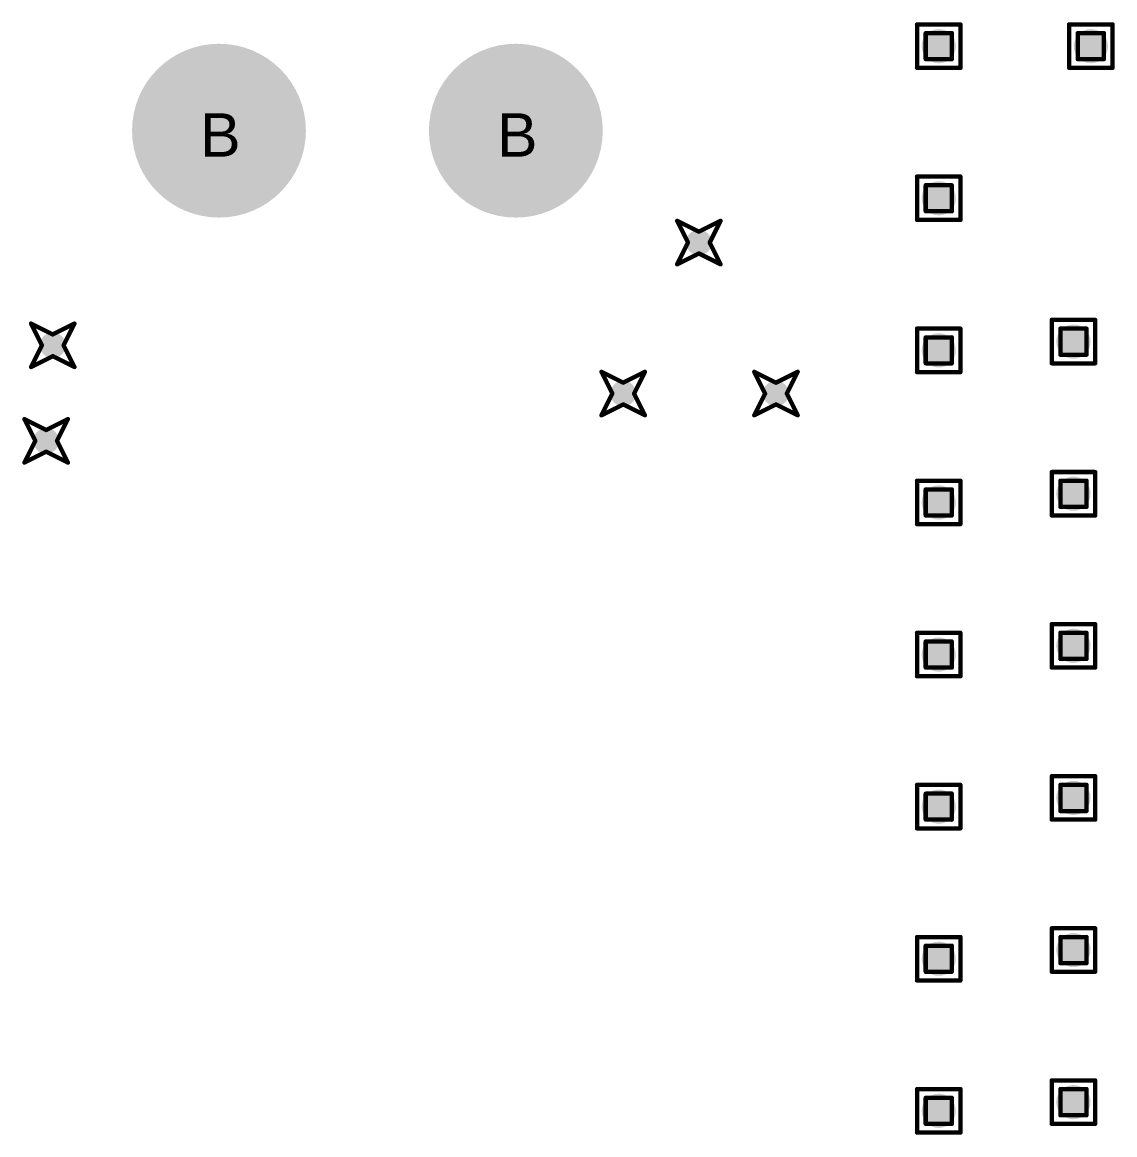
# Model space of a CAD drawing. Header units: millimetres. Extents: x -25 to 478, y -31 to 252.
# Drawn here: x 160.71 to 173.48, y 88.87 to 101.87 of the extents above; entities that cross this region are included whole.
import ezdxf

# ---------------------------------------------------------------- set-up
doc = ezdxf.new("R2010")
doc.units = ezdxf.units.MM
for name, color, linetype in [('DrillDrawing', 1, 'Continuous'), ('MultiLayer', 9, 'Continuous'), ('PadHoleLayer', 156, 'Continuous'), ('ViaHoleLayer', 16, 'Continuous')]:
    doc.layers.add(name, color=color, linetype=linetype)
doc.styles.add('Arial', font='', dxfattribs={"height": 0.2})
doc.styles.get('Arial').set_extended_font_data('Arial')

# ---------------------------------------------------------------- blocks, each defined once
blk = doc.blocks.new('KEYSTONE5002_966')
at = {"layer": 'MultiLayer'}
h = blk.add_hatch(color=9, dxfattribs=at)
edge = h.paths.add_edge_path()
edge.add_arc((0, 0), 1.016, 0, 360)
at = {"layer": 'PadHoleLayer'}
h = blk.add_hatch(color=156, dxfattribs=at)
edge = h.paths.add_edge_path()
edge.add_arc((0, 0), 0.508, 0, 360)
blk = doc.blocks.new('KEYSTONE5002_982')
at = {"layer": 'MultiLayer'}
h = blk.add_hatch(color=9, dxfattribs=at)
edge = h.paths.add_edge_path()
edge.add_arc((0, 0), 1.016, 0, 360)
at = {"layer": 'PadHoleLayer'}
h = blk.add_hatch(color=156, dxfattribs=at)
edge = h.paths.add_edge_path()
edge.add_arc((0, 0), 0.508, 0, 360)

msp = doc.modelspace()

# ---------------------------------------------------------------- hatches: boundary and pattern name
at = {"layer": 'ViaHoleLayer'}
h = msp.add_hatch(color=16, dxfattribs=at)
edge = h.paths.add_edge_path()
edge.add_arc((171.425, 101.594), 0.2, 0, 360)
h = msp.add_hatch(color=16, dxfattribs=at)
edge = h.paths.add_edge_path()
edge.add_arc((173.203, 101.594), 0.2, 0, 360)
h = msp.add_hatch(color=16, dxfattribs=at)
edge = h.paths.add_edge_path()
edge.add_arc((171.425, 99.816), 0.2, 0, 360)
h = msp.add_hatch(color=16, dxfattribs=at)
edge = h.paths.add_edge_path()
edge.add_arc((168.621, 99.298), 0.15, 0, 360)
h = msp.add_hatch(color=16, dxfattribs=at)
edge = h.paths.add_edge_path()
edge.add_arc((172.999, 98.14), 0.2, 0, 360)
h = msp.add_hatch(color=16, dxfattribs=at)
edge = h.paths.add_edge_path()
edge.add_arc((161.069, 98.097), 0.15, 0, 360)
h = msp.add_hatch(color=16, dxfattribs=at)
edge = h.paths.add_edge_path()
edge.add_arc((171.425, 98.038), 0.2, 0, 360)
h = msp.add_hatch(color=16, dxfattribs=at)
edge = h.paths.add_edge_path()
edge.add_arc((167.737, 97.533), 0.15, 0, 360)
h = msp.add_hatch(color=16, dxfattribs=at)
edge = h.paths.add_edge_path()
edge.add_arc((169.522, 97.533), 0.15, 0, 360)
h = msp.add_hatch(color=16, dxfattribs=at)
edge = h.paths.add_edge_path()
edge.add_arc((160.992, 96.98), 0.15, 0, 360)
h = msp.add_hatch(color=16, dxfattribs=at)
edge = h.paths.add_edge_path()
edge.add_arc((172.999, 96.362), 0.2, 0, 360)
h = msp.add_hatch(color=16, dxfattribs=at)
edge = h.paths.add_edge_path()
edge.add_arc((171.425, 96.26), 0.2, 0, 360)
h = msp.add_hatch(color=16, dxfattribs=at)
edge = h.paths.add_edge_path()
edge.add_arc((171.425, 94.482), 0.2, 0, 360)
h = msp.add_hatch(color=16, dxfattribs=at)
edge = h.paths.add_edge_path()
edge.add_arc((172.999, 94.584), 0.2, 0, 360)
h = msp.add_hatch(color=16, dxfattribs=at)
edge = h.paths.add_edge_path()
edge.add_arc((172.999, 92.806), 0.2, 0, 360)
h = msp.add_hatch(color=16, dxfattribs=at)
edge = h.paths.add_edge_path()
edge.add_arc((171.425, 92.704), 0.2, 0, 360)
h = msp.add_hatch(color=16, dxfattribs=at)
edge = h.paths.add_edge_path()
edge.add_arc((172.999, 91.028), 0.2, 0, 360)
h = msp.add_hatch(color=16, dxfattribs=at)
edge = h.paths.add_edge_path()
edge.add_arc((171.425, 90.926), 0.2, 0, 360)
h = msp.add_hatch(color=16, dxfattribs=at)
edge = h.paths.add_edge_path()
edge.add_arc((171.425, 89.148), 0.2, 0, 360)
h = msp.add_hatch(color=16, dxfattribs=at)
edge = h.paths.add_edge_path()
edge.add_arc((172.999, 89.25), 0.2, 0, 360)

# ---------------------------------------------------------------- linework, layer by layer
at = {"layer": 'DrillDrawing', "const_width": 0.0508}
for points in [[(171.171, 101.848), (171.679, 101.848)], [(171.171, 101.34), (171.171, 101.848)], [(171.679, 101.34), (171.679, 101.848)], [(172.949, 101.848), (173.457, 101.848)], [(172.949, 101.34), (172.949, 101.848)], [(173.457, 101.34), (173.457, 101.848)], [(171.272, 101.746), (171.577, 101.746)], [(171.272, 101.442), (171.272, 101.746)], [(171.577, 101.442), (171.577, 101.746)], [(173.05, 101.746), (173.355, 101.746)], [(173.05, 101.442), (173.05, 101.746)], [(173.355, 101.442), (173.355, 101.746)], [(171.272, 101.442), (171.577, 101.442)], [(173.05, 101.442), (173.355, 101.442)], [(171.171, 101.34), (171.679, 101.34)], [(172.949, 101.34), (173.457, 101.34)], [(171.171, 100.07), (171.679, 100.07)], [(171.171, 99.562), (171.171, 100.07)], [(171.679, 99.562), (171.679, 100.07)], [(171.272, 99.968), (171.577, 99.968)], [(171.272, 99.664), (171.272, 99.968)], [(171.577, 99.664), (171.577, 99.968)], [(171.272, 99.664), (171.577, 99.664)], [(168.367, 99.552), (168.621, 99.425)], [(168.367, 99.552), (168.494, 99.298)], [(168.621, 99.425), (168.875, 99.552)], [(168.748, 99.298), (168.875, 99.552)], [(171.171, 99.562), (171.679, 99.562)], [(168.367, 99.044), (168.494, 99.298)], [(168.748, 99.298), (168.875, 99.044)], [(168.367, 99.044), (168.621, 99.171)], [(168.621, 99.171), (168.875, 99.044)], [(160.815, 98.351), (161.069, 98.224)], [(160.815, 98.351), (160.942, 98.097)], [(161.069, 98.224), (161.323, 98.351)], [(161.196, 98.097), (161.323, 98.351)], [(171.171, 98.292), (171.679, 98.292)], [(171.171, 97.784), (171.171, 98.292)], [(171.679, 97.784), (171.679, 98.292)], [(172.745, 98.394), (173.253, 98.394)], [(172.745, 97.886), (172.745, 98.394)], [(172.847, 98.292), (173.152, 98.292)], [(172.847, 97.987), (172.847, 98.292)], [(173.152, 97.987), (173.152, 98.292)], [(173.253, 97.886), (173.253, 98.394)], [(171.272, 98.19), (171.577, 98.19)], [(171.272, 97.886), (171.272, 98.19)], [(171.577, 97.886), (171.577, 98.19)], [(160.815, 97.843), (160.942, 98.097)], [(161.196, 98.097), (161.323, 97.843)], [(160.815, 97.843), (161.069, 97.97)], [(161.069, 97.97), (161.323, 97.843)], [(172.847, 97.987), (173.152, 97.987)], [(167.483, 97.787), (167.737, 97.66)], [(167.483, 97.787), (167.61, 97.533)], [(167.737, 97.66), (167.991, 97.787)], [(167.864, 97.533), (167.991, 97.787)], [(169.268, 97.787), (169.522, 97.66)], [(169.268, 97.787), (169.395, 97.533)], [(169.522, 97.66), (169.776, 97.787)], [(169.649, 97.533), (169.776, 97.787)], [(171.171, 97.784), (171.679, 97.784)], [(171.272, 97.886), (171.577, 97.886)], [(172.745, 97.886), (173.253, 97.886)], [(167.483, 97.279), (167.61, 97.533)], [(167.864, 97.533), (167.991, 97.279)], [(169.268, 97.279), (169.395, 97.533)], [(169.649, 97.533), (169.776, 97.279)], [(167.483, 97.279), (167.737, 97.406)], [(167.737, 97.406), (167.991, 97.279)], [(169.268, 97.279), (169.522, 97.406)], [(169.522, 97.406), (169.776, 97.279)], [(160.738, 97.234), (160.992, 97.107)], [(160.738, 97.234), (160.865, 96.98)], [(160.992, 97.107), (161.246, 97.234)], [(161.119, 96.98), (161.246, 97.234)], [(160.738, 96.726), (160.865, 96.98)], [(161.119, 96.98), (161.246, 96.726)], [(160.738, 96.726), (160.992, 96.853)], [(160.992, 96.853), (161.246, 96.726)], [(172.745, 96.616), (173.253, 96.616)], [(172.745, 96.108), (172.745, 96.616)], [(173.253, 96.108), (173.253, 96.616)], [(171.171, 96.514), (171.679, 96.514)], [(171.171, 96.006), (171.171, 96.514)], [(171.679, 96.006), (171.679, 96.514)], [(172.847, 96.514), (173.152, 96.514)], [(172.847, 96.209), (172.847, 96.514)], [(173.152, 96.209), (173.152, 96.514)], [(171.272, 96.412), (171.577, 96.412)], [(171.272, 96.108), (171.272, 96.412)], [(171.577, 96.108), (171.577, 96.412)], [(171.272, 96.108), (171.577, 96.108)], [(172.745, 96.108), (173.253, 96.108)], [(172.847, 96.209), (173.152, 96.209)], [(171.171, 96.006), (171.679, 96.006)], [(172.745, 94.838), (173.253, 94.838)], [(172.745, 94.33), (172.745, 94.838)], [(173.253, 94.33), (173.253, 94.838)], [(171.171, 94.736), (171.679, 94.736)], [(171.171, 94.228), (171.171, 94.736)], [(171.679, 94.228), (171.679, 94.736)], [(172.847, 94.736), (173.152, 94.736)], [(172.847, 94.431), (172.847, 94.736)], [(173.152, 94.431), (173.152, 94.736)], [(171.272, 94.634), (171.577, 94.634)], [(171.272, 94.33), (171.272, 94.634)], [(171.577, 94.33), (171.577, 94.634)], [(172.847, 94.431), (173.152, 94.431)], [(171.272, 94.33), (171.577, 94.33)], [(172.745, 94.33), (173.253, 94.33)], [(171.171, 94.228), (171.679, 94.228)], [(172.745, 93.06), (173.253, 93.06)], [(172.745, 92.552), (172.745, 93.06)], [(173.253, 92.552), (173.253, 93.06)], [(171.171, 92.958), (171.679, 92.958)], [(171.171, 92.45), (171.171, 92.958)], [(171.272, 92.856), (171.577, 92.856)], [(171.272, 92.552), (171.272, 92.856)], [(171.577, 92.552), (171.577, 92.856)], [(171.679, 92.45), (171.679, 92.958)], [(172.847, 92.958), (173.152, 92.958)], [(172.847, 92.653), (172.847, 92.958)], [(173.152, 92.653), (173.152, 92.958)], [(172.847, 92.653), (173.152, 92.653)], [(171.171, 92.45), (171.679, 92.45)], [(171.272, 92.552), (171.577, 92.552)], [(172.745, 92.552), (173.253, 92.552)], [(172.745, 91.282), (173.253, 91.282)], [(172.745, 90.774), (172.745, 91.282)], [(173.253, 90.774), (173.253, 91.282)], [(171.171, 91.18), (171.679, 91.18)], [(171.171, 90.672), (171.171, 91.18)], [(171.679, 90.672), (171.679, 91.18)], [(172.847, 91.18), (173.152, 91.18)], [(172.847, 90.875), (172.847, 91.18)], [(173.152, 90.875), (173.152, 91.18)], [(171.272, 91.078), (171.577, 91.078)], [(171.272, 90.774), (171.272, 91.078)], [(171.577, 90.774), (171.577, 91.078)], [(171.272, 90.774), (171.577, 90.774)], [(172.745, 90.774), (173.253, 90.774)], [(172.847, 90.875), (173.152, 90.875)], [(171.171, 90.672), (171.679, 90.672)], [(172.745, 89.504), (173.253, 89.504)], [(172.745, 88.996), (172.745, 89.504)], [(173.253, 88.996), (173.253, 89.504)], [(171.171, 89.402), (171.679, 89.402)], [(171.171, 88.894), (171.171, 89.402)], [(171.679, 88.894), (171.679, 89.402)], [(172.847, 89.402), (173.152, 89.402)], [(172.847, 89.097), (172.847, 89.402)], [(173.152, 89.097), (173.152, 89.402)], [(171.272, 89.3), (171.577, 89.3)], [(171.272, 88.996), (171.272, 89.3)], [(171.577, 88.996), (171.577, 89.3)], [(172.847, 89.097), (173.152, 89.097)], [(171.272, 88.996), (171.577, 88.996)], [(172.745, 88.996), (173.253, 88.996)], [(171.171, 88.894), (171.679, 88.894)]]:
    msp.add_lwpolyline(points, dxfattribs=at)
at = {"layer": 'DrillDrawing', "const_width": 0.0254}
for points in [[(171.158, 101.848, 1), (171.183, 101.848, 1)], [(171.158, 101.848, 1), (171.183, 101.848, 1)], [(171.666, 101.848, 1), (171.691, 101.848, 1)], [(171.666, 101.848, 1), (171.691, 101.848, 1)], [(172.936, 101.848, 1), (172.961, 101.848, 1)], [(172.936, 101.848, 1), (172.961, 101.848, 1)], [(173.444, 101.848, 1), (173.469, 101.848, 1)], [(173.444, 101.848, 1), (173.469, 101.848, 1)], [(171.26, 101.746, 1), (171.285, 101.746, 1)], [(171.26, 101.746, 1), (171.285, 101.746, 1)], [(171.564, 101.746, 1), (171.59, 101.746, 1)], [(171.564, 101.746, 1), (171.59, 101.746, 1)], [(173.037, 101.746, 1), (173.063, 101.746, 1)], [(173.037, 101.746, 1), (173.063, 101.746, 1)], [(173.342, 101.746, 1), (173.368, 101.746, 1)], [(173.342, 101.746, 1), (173.368, 101.746, 1)], [(171.26, 101.442, 1), (171.285, 101.442, 1)], [(171.26, 101.442, 1), (171.285, 101.442, 1)], [(171.564, 101.442, 1), (171.59, 101.442, 1)], [(171.564, 101.442, 1), (171.59, 101.442, 1)], [(173.037, 101.442, 1), (173.063, 101.442, 1)], [(173.037, 101.442, 1), (173.063, 101.442, 1)], [(173.342, 101.442, 1), (173.368, 101.442, 1)], [(173.342, 101.442, 1), (173.368, 101.442, 1)], [(171.158, 101.34, 1), (171.183, 101.34, 1)], [(171.158, 101.34, 1), (171.183, 101.34, 1)], [(171.666, 101.34, 1), (171.691, 101.34, 1)], [(171.666, 101.34, 1), (171.691, 101.34, 1)], [(172.936, 101.34, 1), (172.961, 101.34, 1)], [(172.936, 101.34, 1), (172.961, 101.34, 1)], [(173.444, 101.34, 1), (173.469, 101.34, 1)], [(173.444, 101.34, 1), (173.469, 101.34, 1)], [(171.158, 100.07, 1), (171.183, 100.07, 1)], [(171.158, 100.07, 1), (171.183, 100.07, 1)], [(171.666, 100.07, 1), (171.691, 100.07, 1)], [(171.666, 100.07, 1), (171.691, 100.07, 1)], [(171.26, 99.968, 1), (171.285, 99.968, 1)], [(171.26, 99.968, 1), (171.285, 99.968, 1)], [(171.564, 99.968, 1), (171.59, 99.968, 1)], [(171.564, 99.968, 1), (171.59, 99.968, 1)], [(171.26, 99.664, 1), (171.285, 99.664, 1)], [(171.26, 99.664, 1), (171.285, 99.664, 1)], [(171.564, 99.664, 1), (171.59, 99.664, 1)], [(171.564, 99.664, 1), (171.59, 99.664, 1)], [(168.354, 99.552, 1), (168.379, 99.552, 1)], [(168.354, 99.552, 1), (168.379, 99.552, 1)], [(168.862, 99.552, 1), (168.887, 99.552, 1)], [(168.862, 99.552, 1), (168.887, 99.552, 1)], [(171.158, 99.562, 1), (171.183, 99.562, 1)], [(171.158, 99.562, 1), (171.183, 99.562, 1)], [(171.666, 99.562, 1), (171.691, 99.562, 1)], [(171.666, 99.562, 1), (171.691, 99.562, 1)], [(168.608, 99.425, 1), (168.633, 99.425, 1)], [(168.608, 99.425, 1), (168.633, 99.425, 1)], [(168.481, 99.298, 1), (168.506, 99.298, 1)], [(168.481, 99.298, 1), (168.506, 99.298, 1)], [(168.735, 99.298, 1), (168.76, 99.298, 1)], [(168.735, 99.298, 1), (168.76, 99.298, 1)], [(168.608, 99.171, 1), (168.633, 99.171, 1)], [(168.608, 99.171, 1), (168.633, 99.171, 1)], [(168.354, 99.044, 1), (168.379, 99.044, 1)], [(168.354, 99.044, 1), (168.379, 99.044, 1)], [(168.862, 99.044, 1), (168.887, 99.044, 1)], [(168.862, 99.044, 1), (168.887, 99.044, 1)], [(160.803, 98.351, 1), (160.828, 98.351, 1)], [(160.803, 98.351, 1), (160.828, 98.351, 1)], [(161.311, 98.351, 1), (161.336, 98.351, 1)], [(161.311, 98.351, 1), (161.336, 98.351, 1)], [(171.158, 98.292, 1), (171.183, 98.292, 1)], [(171.158, 98.292, 1), (171.183, 98.292, 1)], [(171.666, 98.292, 1), (171.691, 98.292, 1)], [(171.666, 98.292, 1), (171.691, 98.292, 1)], [(172.733, 98.394, 1), (172.758, 98.394, 1)], [(172.733, 98.394, 1), (172.758, 98.394, 1)], [(172.834, 98.292, 1), (172.86, 98.292, 1)], [(172.834, 98.292, 1), (172.86, 98.292, 1)], [(173.139, 98.292, 1), (173.165, 98.292, 1)], [(173.139, 98.292, 1), (173.165, 98.292, 1)], [(173.241, 98.394, 1), (173.266, 98.394, 1)], [(173.241, 98.394, 1), (173.266, 98.394, 1)], [(161.057, 98.224, 1), (161.082, 98.224, 1)], [(161.057, 98.224, 1), (161.082, 98.224, 1)], [(171.26, 98.19, 1), (171.285, 98.19, 1)], [(171.26, 98.19, 1), (171.285, 98.19, 1)], [(171.564, 98.19, 1), (171.59, 98.19, 1)], [(171.564, 98.19, 1), (171.59, 98.19, 1)], [(160.93, 98.097, 1), (160.955, 98.097, 1)], [(160.93, 98.097, 1), (160.955, 98.097, 1)], [(161.184, 98.097, 1), (161.209, 98.097, 1)], [(161.184, 98.097, 1), (161.209, 98.097, 1)], [(161.057, 97.97, 1), (161.082, 97.97, 1)], [(161.057, 97.97, 1), (161.082, 97.97, 1)], [(172.834, 97.987, 1), (172.86, 97.987, 1)], [(172.834, 97.987, 1), (172.86, 97.987, 1)], [(173.139, 97.987, 1), (173.165, 97.987, 1)], [(173.139, 97.987, 1), (173.165, 97.987, 1)], [(160.803, 97.843, 1), (160.828, 97.843, 1)], [(160.803, 97.843, 1), (160.828, 97.843, 1)], [(161.311, 97.843, 1), (161.336, 97.843, 1)], [(161.311, 97.843, 1), (161.336, 97.843, 1)], [(167.47, 97.787, 1), (167.495, 97.787, 1)], [(167.47, 97.787, 1), (167.495, 97.787, 1)], [(167.978, 97.787, 1), (168.003, 97.787, 1)], [(167.978, 97.787, 1), (168.003, 97.787, 1)], [(169.256, 97.787, 1), (169.281, 97.787, 1)], [(169.256, 97.787, 1), (169.281, 97.787, 1)], [(169.764, 97.787, 1), (169.789, 97.787, 1)], [(169.764, 97.787, 1), (169.789, 97.787, 1)], [(171.158, 97.784, 1), (171.183, 97.784, 1)], [(171.158, 97.784, 1), (171.183, 97.784, 1)], [(171.26, 97.886, 1), (171.285, 97.886, 1)], [(171.26, 97.886, 1), (171.285, 97.886, 1)], [(171.564, 97.886, 1), (171.59, 97.886, 1)], [(171.564, 97.886, 1), (171.59, 97.886, 1)], [(171.666, 97.784, 1), (171.691, 97.784, 1)], [(171.666, 97.784, 1), (171.691, 97.784, 1)], [(172.733, 97.886, 1), (172.758, 97.886, 1)], [(172.733, 97.886, 1), (172.758, 97.886, 1)], [(173.241, 97.886, 1), (173.266, 97.886, 1)], [(173.241, 97.886, 1), (173.266, 97.886, 1)], [(167.724, 97.66, 1), (167.749, 97.66, 1)], [(167.724, 97.66, 1), (167.749, 97.66, 1)], [(169.51, 97.66, 1), (169.535, 97.66, 1)], [(169.51, 97.66, 1), (169.535, 97.66, 1)], [(167.597, 97.533, 1), (167.622, 97.533, 1)], [(167.597, 97.533, 1), (167.622, 97.533, 1)], [(167.851, 97.533, 1), (167.876, 97.533, 1)], [(167.851, 97.533, 1), (167.876, 97.533, 1)], [(169.383, 97.533, 1), (169.408, 97.533, 1)], [(169.383, 97.533, 1), (169.408, 97.533, 1)], [(169.637, 97.533, 1), (169.662, 97.533, 1)], [(169.637, 97.533, 1), (169.662, 97.533, 1)], [(167.724, 97.406, 1), (167.749, 97.406, 1)], [(167.724, 97.406, 1), (167.749, 97.406, 1)], [(169.51, 97.406, 1), (169.535, 97.406, 1)], [(169.51, 97.406, 1), (169.535, 97.406, 1)], [(167.47, 97.279, 1), (167.495, 97.279, 1)], [(167.47, 97.279, 1), (167.495, 97.279, 1)], [(167.978, 97.279, 1), (168.003, 97.279, 1)], [(167.978, 97.279, 1), (168.003, 97.279, 1)], [(169.256, 97.279, 1), (169.281, 97.279, 1)], [(169.256, 97.279, 1), (169.281, 97.279, 1)], [(169.764, 97.279, 1), (169.789, 97.279, 1)], [(169.764, 97.279, 1), (169.789, 97.279, 1)], [(160.725, 97.234, 1), (160.751, 97.234, 1)], [(160.725, 97.234, 1), (160.751, 97.234, 1)], [(161.233, 97.234, 1), (161.259, 97.234, 1)], [(161.233, 97.234, 1), (161.259, 97.234, 1)], [(160.979, 97.107, 1), (161.005, 97.107, 1)], [(160.979, 97.107, 1), (161.005, 97.107, 1)], [(160.852, 96.98, 1), (160.878, 96.98, 1)], [(160.852, 96.98, 1), (160.878, 96.98, 1)], [(161.106, 96.98, 1), (161.132, 96.98, 1)], [(161.106, 96.98, 1), (161.132, 96.98, 1)], [(160.979, 96.853, 1), (161.005, 96.853, 1)], [(160.979, 96.853, 1), (161.005, 96.853, 1)], [(160.725, 96.726, 1), (160.751, 96.726, 1)], [(160.725, 96.726, 1), (160.751, 96.726, 1)], [(161.233, 96.726, 1), (161.259, 96.726, 1)], [(161.233, 96.726, 1), (161.259, 96.726, 1)], [(172.733, 96.616, 1), (172.758, 96.616, 1)], [(172.733, 96.616, 1), (172.758, 96.616, 1)], [(173.241, 96.616, 1), (173.266, 96.616, 1)], [(173.241, 96.616, 1), (173.266, 96.616, 1)], [(171.158, 96.514, 1), (171.183, 96.514, 1)], [(171.158, 96.514, 1), (171.183, 96.514, 1)], [(171.666, 96.514, 1), (171.691, 96.514, 1)], [(171.666, 96.514, 1), (171.691, 96.514, 1)], [(172.834, 96.514, 1), (172.86, 96.514, 1)], [(172.834, 96.514, 1), (172.86, 96.514, 1)], [(173.139, 96.514, 1), (173.165, 96.514, 1)], [(173.139, 96.514, 1), (173.165, 96.514, 1)], [(171.26, 96.412, 1), (171.285, 96.412, 1)], [(171.26, 96.412, 1), (171.285, 96.412, 1)], [(171.564, 96.412, 1), (171.59, 96.412, 1)], [(171.564, 96.412, 1), (171.59, 96.412, 1)], [(171.26, 96.108, 1), (171.285, 96.108, 1)], [(171.26, 96.108, 1), (171.285, 96.108, 1)], [(171.564, 96.108, 1), (171.59, 96.108, 1)], [(171.564, 96.108, 1), (171.59, 96.108, 1)], [(172.733, 96.108, 1), (172.758, 96.108, 1)], [(172.733, 96.108, 1), (172.758, 96.108, 1)], [(172.834, 96.209, 1), (172.86, 96.209, 1)], [(172.834, 96.209, 1), (172.86, 96.209, 1)], [(173.139, 96.209, 1), (173.165, 96.209, 1)], [(173.139, 96.209, 1), (173.165, 96.209, 1)], [(173.241, 96.108, 1), (173.266, 96.108, 1)], [(173.241, 96.108, 1), (173.266, 96.108, 1)], [(171.158, 96.006, 1), (171.183, 96.006, 1)], [(171.158, 96.006, 1), (171.183, 96.006, 1)], [(171.666, 96.006, 1), (171.691, 96.006, 1)], [(171.666, 96.006, 1), (171.691, 96.006, 1)], [(172.733, 94.838, 1), (172.758, 94.838, 1)], [(172.733, 94.838, 1), (172.758, 94.838, 1)], [(173.241, 94.838, 1), (173.266, 94.838, 1)], [(173.241, 94.838, 1), (173.266, 94.838, 1)], [(171.158, 94.736, 1), (171.183, 94.736, 1)], [(171.158, 94.736, 1), (171.183, 94.736, 1)], [(171.666, 94.736, 1), (171.691, 94.736, 1)], [(171.666, 94.736, 1), (171.691, 94.736, 1)], [(172.834, 94.736, 1), (172.86, 94.736, 1)], [(172.834, 94.736, 1), (172.86, 94.736, 1)], [(173.139, 94.736, 1), (173.165, 94.736, 1)], [(173.139, 94.736, 1), (173.165, 94.736, 1)], [(171.26, 94.634, 1), (171.285, 94.634, 1)], [(171.26, 94.634, 1), (171.285, 94.634, 1)], [(171.564, 94.634, 1), (171.59, 94.634, 1)], [(171.564, 94.634, 1), (171.59, 94.634, 1)], [(172.834, 94.431, 1), (172.86, 94.431, 1)], [(172.834, 94.431, 1), (172.86, 94.431, 1)], [(173.139, 94.431, 1), (173.165, 94.431, 1)], [(173.139, 94.431, 1), (173.165, 94.431, 1)], [(171.26, 94.33, 1), (171.285, 94.33, 1)], [(171.26, 94.33, 1), (171.285, 94.33, 1)], [(171.564, 94.33, 1), (171.59, 94.33, 1)], [(171.564, 94.33, 1), (171.59, 94.33, 1)], [(172.733, 94.33, 1), (172.758, 94.33, 1)], [(172.733, 94.33, 1), (172.758, 94.33, 1)], [(173.241, 94.33, 1), (173.266, 94.33, 1)], [(173.241, 94.33, 1), (173.266, 94.33, 1)], [(171.158, 94.228, 1), (171.183, 94.228, 1)], [(171.158, 94.228, 1), (171.183, 94.228, 1)], [(171.666, 94.228, 1), (171.691, 94.228, 1)], [(171.666, 94.228, 1), (171.691, 94.228, 1)], [(172.733, 93.06, 1), (172.758, 93.06, 1)], [(172.733, 93.06, 1), (172.758, 93.06, 1)], [(173.241, 93.06, 1), (173.266, 93.06, 1)], [(173.241, 93.06, 1), (173.266, 93.06, 1)], [(171.158, 92.958, 1), (171.183, 92.958, 1)], [(171.158, 92.958, 1), (171.183, 92.958, 1)], [(171.26, 92.856, 1), (171.285, 92.856, 1)], [(171.26, 92.856, 1), (171.285, 92.856, 1)], [(171.564, 92.856, 1), (171.59, 92.856, 1)], [(171.564, 92.856, 1), (171.59, 92.856, 1)], [(171.666, 92.958, 1), (171.691, 92.958, 1)], [(171.666, 92.958, 1), (171.691, 92.958, 1)], [(172.834, 92.958, 1), (172.86, 92.958, 1)], [(172.834, 92.958, 1), (172.86, 92.958, 1)], [(173.139, 92.958, 1), (173.165, 92.958, 1)], [(173.139, 92.958, 1), (173.165, 92.958, 1)], [(172.834, 92.653, 1), (172.86, 92.653, 1)], [(172.834, 92.653, 1), (172.86, 92.653, 1)], [(173.139, 92.653, 1), (173.165, 92.653, 1)], [(173.139, 92.653, 1), (173.165, 92.653, 1)], [(171.158, 92.45, 1), (171.183, 92.45, 1)], [(171.158, 92.45, 1), (171.183, 92.45, 1)], [(171.26, 92.552, 1), (171.285, 92.552, 1)], [(171.26, 92.552, 1), (171.285, 92.552, 1)], [(171.564, 92.552, 1), (171.59, 92.552, 1)], [(171.564, 92.552, 1), (171.59, 92.552, 1)], [(171.666, 92.45, 1), (171.691, 92.45, 1)], [(171.666, 92.45, 1), (171.691, 92.45, 1)], [(172.733, 92.552, 1), (172.758, 92.552, 1)], [(172.733, 92.552, 1), (172.758, 92.552, 1)], [(173.241, 92.552, 1), (173.266, 92.552, 1)], [(173.241, 92.552, 1), (173.266, 92.552, 1)], [(172.733, 91.282, 1), (172.758, 91.282, 1)], [(172.733, 91.282, 1), (172.758, 91.282, 1)], [(173.241, 91.282, 1), (173.266, 91.282, 1)], [(173.241, 91.282, 1), (173.266, 91.282, 1)], [(171.158, 91.18, 1), (171.183, 91.18, 1)], [(171.158, 91.18, 1), (171.183, 91.18, 1)], [(171.666, 91.18, 1), (171.691, 91.18, 1)], [(171.666, 91.18, 1), (171.691, 91.18, 1)], [(172.834, 91.18, 1), (172.86, 91.18, 1)], [(172.834, 91.18, 1), (172.86, 91.18, 1)], [(173.139, 91.18, 1), (173.165, 91.18, 1)], [(173.139, 91.18, 1), (173.165, 91.18, 1)], [(171.26, 91.078, 1), (171.285, 91.078, 1)], [(171.26, 91.078, 1), (171.285, 91.078, 1)], [(171.564, 91.078, 1), (171.59, 91.078, 1)], [(171.564, 91.078, 1), (171.59, 91.078, 1)], [(171.26, 90.774, 1), (171.285, 90.774, 1)], [(171.26, 90.774, 1), (171.285, 90.774, 1)], [(171.564, 90.774, 1), (171.59, 90.774, 1)], [(171.564, 90.774, 1), (171.59, 90.774, 1)], [(172.733, 90.774, 1), (172.758, 90.774, 1)], [(172.733, 90.774, 1), (172.758, 90.774, 1)], [(172.834, 90.875, 1), (172.86, 90.875, 1)], [(172.834, 90.875, 1), (172.86, 90.875, 1)], [(173.139, 90.875, 1), (173.165, 90.875, 1)], [(173.139, 90.875, 1), (173.165, 90.875, 1)], [(173.241, 90.774, 1), (173.266, 90.774, 1)], [(173.241, 90.774, 1), (173.266, 90.774, 1)], [(171.158, 90.672, 1), (171.183, 90.672, 1)], [(171.158, 90.672, 1), (171.183, 90.672, 1)], [(171.666, 90.672, 1), (171.691, 90.672, 1)], [(171.666, 90.672, 1), (171.691, 90.672, 1)], [(172.733, 89.504, 1), (172.758, 89.504, 1)], [(172.733, 89.504, 1), (172.758, 89.504, 1)], [(173.241, 89.504, 1), (173.266, 89.504, 1)], [(173.241, 89.504, 1), (173.266, 89.504, 1)], [(171.158, 89.402, 1), (171.183, 89.402, 1)], [(171.158, 89.402, 1), (171.183, 89.402, 1)], [(171.666, 89.402, 1), (171.691, 89.402, 1)], [(171.666, 89.402, 1), (171.691, 89.402, 1)], [(172.834, 89.402, 1), (172.86, 89.402, 1)], [(172.834, 89.402, 1), (172.86, 89.402, 1)], [(173.139, 89.402, 1), (173.165, 89.402, 1)], [(173.139, 89.402, 1), (173.165, 89.402, 1)], [(171.26, 89.3, 1), (171.285, 89.3, 1)], [(171.26, 89.3, 1), (171.285, 89.3, 1)], [(171.564, 89.3, 1), (171.59, 89.3, 1)], [(171.564, 89.3, 1), (171.59, 89.3, 1)], [(172.834, 89.097, 1), (172.86, 89.097, 1)], [(172.834, 89.097, 1), (172.86, 89.097, 1)], [(173.139, 89.097, 1), (173.165, 89.097, 1)], [(173.139, 89.097, 1), (173.165, 89.097, 1)], [(171.26, 88.996, 1), (171.285, 88.996, 1)], [(171.26, 88.996, 1), (171.285, 88.996, 1)], [(171.564, 88.996, 1), (171.59, 88.996, 1)], [(171.564, 88.996, 1), (171.59, 88.996, 1)], [(172.733, 88.996, 1), (172.758, 88.996, 1)], [(172.733, 88.996, 1), (172.758, 88.996, 1)], [(173.241, 88.996, 1), (173.266, 88.996, 1)], [(173.241, 88.996, 1), (173.266, 88.996, 1)], [(171.158, 88.894, 1), (171.183, 88.894, 1)], [(171.158, 88.894, 1), (171.183, 88.894, 1)], [(171.666, 88.894, 1), (171.691, 88.894, 1)], [(171.666, 88.894, 1), (171.691, 88.894, 1)]]:
    msp.add_lwpolyline(points, format="xyb", close=True, dxfattribs=at)

# ---------------------------------------------------------------- block references
at = {"rotation": 90}
for name, p in [('KEYSTONE5002_966', (163.012, 100.606)), ('KEYSTONE5002_982', (166.482, 100.606))]:
    msp.add_blockref(name, p, dxfattribs=at)

# ---------------------------------------------------------------- texts
at = {"layer": 'DrillDrawing', "style": 'Arial'}
for p in [(162.792, 100.302), (166.262, 100.302)]:
    msp.add_text('B', height=0.508, dxfattribs=at).set_placement(p)

doc.saveas('drawing.dxf')
